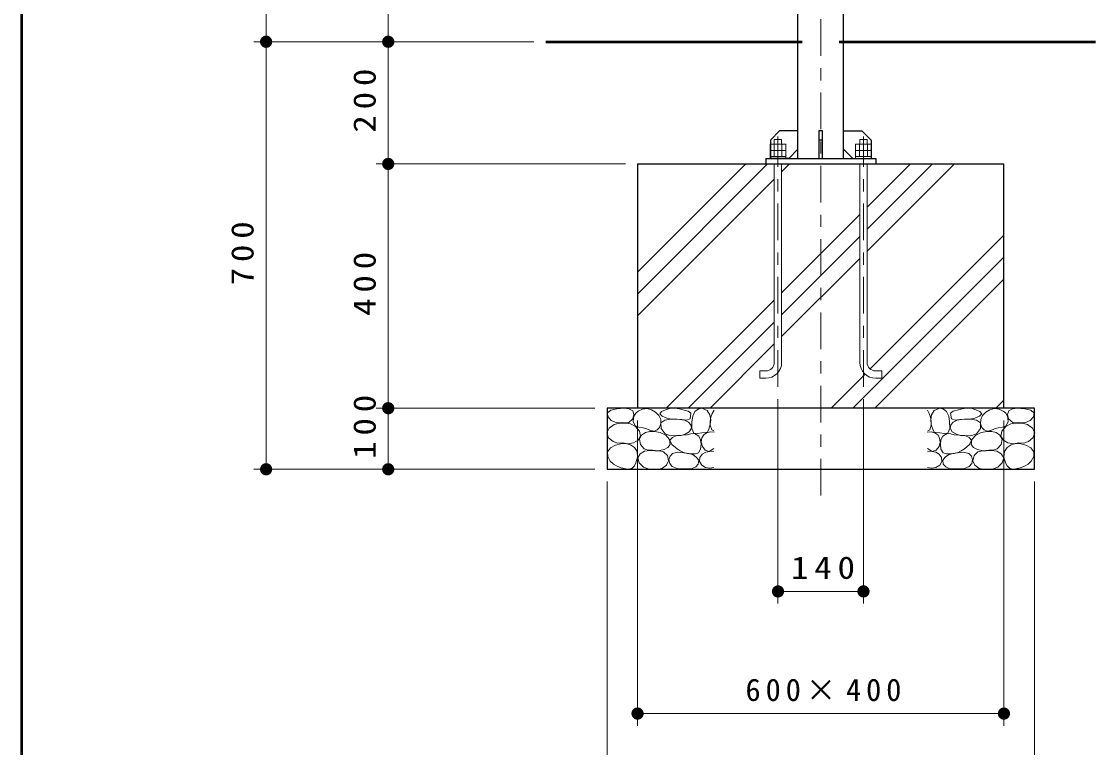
# Model space of a CAD drawing. Units: millimetres on the paper, scale 1:20. Extents: x -385 to 0, y 0 to 267.
# Drawn here: x -385 to -297.1, y 61.8 to 121.3 of the extents above; entities that cross this region are included whole.
import ezdxf

# ---------------------------------------------------------------- set-up
doc = ezdxf.new("R2010")
doc.units = ezdxf.units.MM
doc.linetypes.add('USER2', pattern=[6, 3, -1, 1, -1])
doc.layers.add('1_20', color=7, linetype='Continuous', lineweight=13)
doc.layers.add('LY_3', color=7, linetype='Continuous', lineweight=13)
doc.styles.add('ＭＳ ゴシック', font='')
doc.styles.get('ＭＳ ゴシック').set_extended_font_data('MS Gothic')

# ---------------------------------------------------------------- blocks, each defined once
blk = doc.blocks.new('filled_dot')
at = {"color": 0, "linetype": 'Continuous', "lineweight": -2, "const_width": 1.25}
blk.add_lwpolyline([(-0.625, 0, 1), (0.625, 0, 1)], format="xyb", close=True, dxfattribs=at)

msp = doc.modelspace()

# ---------------------------------------------------------------- linework, layer by layer
at = {"layer": '1_20'}
for p, q in [((-364.969, 119.627), (-364.969, 154.127)), ((-354.969, 119.627), (-354.969, 147.127)), ((-343.054, 119.627), (-365.969, 119.627)), ((-343.054, 119.627), (-365.969, 119.627)), ((-364.969, 84.627), (-364.969, 119.627)), ((-343.054, 119.627), (-355.969, 119.627)), ((-351.233, 119.627), (-355.969, 119.627)), ((-354.969, 109.627), (-354.969, 119.627)), ((-323.704, 111.237), (-323.704, 110.577)), ((-322.404, 111.237), (-323.704, 111.237)), ((-323.379, 111.237), (-323.379, 110.237)), ((-323.354, 111.627), (-322.754, 111.627)), ((-323.354, 111.237), (-323.354, 111.627)), ((-322.754, 111.237), (-322.754, 111.627)), ((-322.729, 111.237), (-322.729, 110.237)), ((-322.404, 111.237), (-322.404, 110.577)), ((-316.704, 111.237), (-316.704, 110.577)), ((-316.704, 111.237), (-315.404, 111.237)), ((-316.379, 111.237), (-316.379, 110.237)), ((-316.354, 111.237), (-316.354, 111.627)), ((-315.754, 111.627), (-316.354, 111.627)), ((-315.754, 111.237), (-315.754, 111.627)), ((-315.729, 111.237), (-315.729, 110.237)), ((-315.404, 111.237), (-315.404, 110.577)), ((-322.404, 110.737), (-323.704, 110.737)), ((-323.704, 110.737), (-323.704, 110.077)), ((-322.404, 110.237), (-323.704, 110.237)), ((-322.404, 110.737), (-322.404, 110.077)), ((-316.704, 110.737), (-316.704, 110.077)), ((-316.704, 110.737), (-315.404, 110.737)), ((-316.704, 110.237), (-315.404, 110.237)), ((-315.404, 110.737), (-315.404, 110.077)), ((-335.554, 109.627), (-355.969, 109.627)), ((-335.554, 109.627), (-355.969, 109.627)), ((-354.969, 89.627), (-354.969, 109.627)), ((-334.554, 98.973), (-323.9, 109.627)), ((-334.554, 100.769), (-325.696, 109.627)), ((-323.354, 93.377), (-323.354, 109.627)), ((-322.754, 108.977), (-322.104, 109.627)), ((-322.754, 93.377), (-322.754, 109.627)), ((-316.354, 93.377), (-316.354, 109.627)), ((-315.754, 102.486), (-308.613, 109.627)), ((-315.754, 104.282), (-310.409, 109.627)), ((-315.754, 106.078), (-312.205, 109.627)), ((-315.754, 93.377), (-315.754, 109.627)), ((-334.554, 97.177), (-323.354, 108.377)), ((-322.754, 99.078), (-316.354, 105.478)), ((-315.501, 92.839), (-304.554, 103.786)), ((-322.754, 97.282), (-316.354, 103.682)), ((-322.754, 95.486), (-316.354, 101.886)), ((-316.917, 89.627), (-304.554, 101.99)), ((-315.121, 89.627), (-304.554, 100.194)), ((-332.205, 89.627), (-323.354, 98.478)), ((-330.409, 89.627), (-323.354, 96.682)), ((-328.613, 89.627), (-323.354, 94.886)), ((-324.554, 92.677), (-324.554, 92.077)), ((-324.054, 92.677), (-324.554, 92.677)), ((-318.713, 89.627), (-315.927, 92.413)), ((-315.054, 92.677), (-314.554, 92.677)), ((-314.554, 92.677), (-314.554, 92.077)), ((-324.054, 92.077), (-324.554, 92.077)), ((-315.054, 92.077), (-314.554, 92.077)), ((-323.054, 90.377), (-323.054, 73.627)), ((-316.054, 90.377), (-316.054, 73.627)), ((-305.222, 89.627), (-304.554, 90.295)), ((-338.054, 89.627), (-355.969, 89.627)), ((-354.969, 84.627), (-354.969, 89.627)), ((-337.054, 89.627), (-337.054, 84.627)), ((-337.054, 89.627), (-328.304, 89.627)), ((-302.054, 89.627), (-310.804, 89.627)), ((-302.054, 89.627), (-302.054, 84.627)), ((-334.554, 88.627), (-334.554, 63.627)), ((-304.554, 88.627), (-304.554, 63.627)), ((-353.738, 84.627), (-365.969, 84.627)), ((-338.054, 84.627), (-355.969, 84.627)), ((-337.054, 84.627), (-328.304, 84.627)), ((-302.054, 84.627), (-310.804, 84.627)), ((-337.054, 83.627), (-337.054, 53.627)), ((-302.054, 83.627), (-302.054, 53.627)), ((-316.054, 74.627), (-323.054, 74.627)), ((-304.554, 64.627), (-334.554, 64.627))]:
    msp.add_line(p, q, dxfattribs=at)
at = {"layer": '1_20', "linetype": 'USER2'}
for p, q in [((-319.554, 151.469), (-319.554, 82.304)), ((-323.054, 91.377), (-323.054, 111.877)), ((-316.054, 91.377), (-316.054, 111.877))]:
    msp.add_line(p, q, dxfattribs=at)
at = {"layer": '1_20', "color": 5, "lineweight": 25}
for p, q in [((-321.429, 119.627), (-321.429, 132.877)), ((-317.679, 119.627), (-317.679, 132.877)), ((-321.429, 110.077), (-321.429, 119.627)), ((-317.679, 110.077), (-317.679, 119.627)), ((-324.054, 110.077), (-315.054, 110.077)), ((-324.054, 110.077), (-324.054, 109.627)), ((-315.054, 110.077), (-315.054, 109.627)), ((-324.054, 109.627), (-315.054, 109.627))]:
    msp.add_line(p, q, dxfattribs=at)
at = {"layer": '1_20', "lineweight": 50}
for p, q in [((-342.054, 119.627), (-321.066, 119.627)), ((-318.041, 119.627), (-297.054, 119.627))]:
    msp.add_line(p, q, dxfattribs=at)
at = {"layer": '1_20', "lineweight": 25}
for p, q in [((-323.679, 111.577), (-322.929, 112.327)), ((-321.429, 112.327), (-322.929, 112.327)), ((-321.429, 110.827), (-321.429, 112.327)), ((-319.404, 112.327), (-319.704, 112.327)), ((-319.704, 112.327), (-319.704, 110.077)), ((-319.404, 110.077), (-319.404, 112.327)), ((-317.679, 110.827), (-317.679, 112.327)), ((-317.679, 112.327), (-316.179, 112.327)), ((-315.429, 111.577), (-316.179, 112.327)), ((-323.679, 111.577), (-323.679, 110.077)), ((-321.429, 110.827), (-322.179, 110.077)), ((-319.404, 111.577), (-319.704, 111.577)), ((-317.679, 110.827), (-316.929, 110.077)), ((-315.429, 111.577), (-315.429, 110.077)), ((-322.179, 110.077), (-323.679, 110.077)), ((-319.704, 110.077), (-319.404, 110.077)), ((-316.929, 110.077), (-315.429, 110.077)), ((-334.554, 109.627), (-304.554, 109.627)), ((-334.554, 109.627), (-334.554, 89.627)), ((-304.554, 89.627), (-304.554, 109.627)), ((-304.572, 92.127), (-304.554, 92.145)), ((-304.572, 92.127), (-304.554, 92.145)), ((-302.054, 89.627), (-337.054, 89.627)), ((-337.054, 89.627), (-337.054, 84.627)), ((-302.054, 84.627), (-302.054, 89.627)), ((-337.054, 84.627), (-302.054, 84.627))]:
    msp.add_line(p, q, dxfattribs=at)
at = {"layer": '1_20'}
for points in [[(-335.787, 88.452), (-336.256, 88.44), (-336.704, 88.625), (-336.965, 88.914), (-337.038, 89.22), (-336.744, 89.467), (-336.258, 89.579), (-335.95, 89.611), (-335.651, 89.617), (-335.255, 89.583), (-334.945, 89.418), (-334.851, 89.109), (-334.932, 88.762), (-335.304, 88.44)], [(-333.495, 87.795), (-333.782, 87.933), (-334.09, 88.031), (-334.447, 88.073), (-334.746, 88.179), (-334.903, 88.533), (-334.845, 88.972), (-334.703, 89.213), (-334.499, 89.394), (-334.154, 89.551), (-333.78, 89.592), (-333.409, 89.498), (-333.074, 89.294), (-332.812, 89.027), (-332.653, 88.7), (-332.636, 88.369), (-332.752, 88.055), (-332.935, 87.861), (-333.173, 87.758)], [(-331.651, 88.734), (-331.901, 88.754), (-332.167, 88.818), (-332.547, 88.968), (-332.738, 89.166), (-332.582, 89.347), (-332.264, 89.501), (-331.86, 89.622), (-331.497, 89.64), (-331.13, 89.573), (-330.73, 89.473), (-330.406, 89.388), (-330.186, 89.208), (-330.256, 88.748), (-330.559, 88.657), (-330.939, 88.706), (-331.303, 88.724)], [(-328.837, 87.671), (-329.295, 87.622), (-329.654, 87.565), (-329.952, 87.597), (-330.118, 87.964), (-330.1, 88.514), (-330.035, 88.976), (-329.853, 89.344), (-329.603, 89.538), (-329.295, 89.617), (-328.849, 89.431), (-328.633, 89.087), (-328.564, 88.675), (-328.608, 88.288), (-328.725, 87.919)], [(-310.271, 87.671), (-309.813, 87.622), (-309.454, 87.565), (-309.156, 87.597), (-308.99, 87.964), (-309.007, 88.514), (-309.073, 88.976), (-309.255, 89.344), (-309.505, 89.538), (-309.813, 89.617), (-310.259, 89.431), (-310.475, 89.087), (-310.544, 88.675), (-310.5, 88.288), (-310.383, 87.919)], [(-307.457, 88.734), (-307.207, 88.754), (-306.941, 88.818), (-306.56, 88.968), (-306.369, 89.166), (-306.526, 89.347), (-306.844, 89.501), (-307.248, 89.622), (-307.611, 89.64), (-307.977, 89.573), (-308.378, 89.473), (-308.701, 89.388), (-308.922, 89.208), (-308.852, 88.748), (-308.549, 88.657), (-308.168, 88.706), (-307.804, 88.724)], [(-305.613, 87.795), (-305.326, 87.933), (-305.018, 88.031), (-304.661, 88.073), (-304.361, 88.179), (-304.205, 88.533), (-304.262, 88.972), (-304.404, 89.213), (-304.609, 89.394), (-304.953, 89.551), (-305.328, 89.592), (-305.699, 89.498), (-306.034, 89.294), (-306.296, 89.027), (-306.455, 88.7), (-306.472, 88.369), (-306.356, 88.055), (-306.173, 87.861), (-305.935, 87.758)], [(-303.321, 88.452), (-302.852, 88.44), (-302.404, 88.625), (-302.143, 88.914), (-302.069, 89.22), (-302.364, 89.467), (-302.85, 89.579), (-303.157, 89.611), (-303.457, 89.617), (-303.853, 89.583), (-304.163, 89.418), (-304.257, 89.109), (-304.176, 88.762), (-303.804, 88.44)], [(-335.787, 86.779), (-336.175, 86.773), (-336.555, 86.891), (-336.925, 87.202), (-337.076, 87.609), (-336.884, 88.005), (-336.481, 88.291), (-336.037, 88.412), (-335.589, 88.415), (-335.132, 88.34), (-334.709, 88.13), (-334.384, 87.755), (-334.3, 87.325), (-334.513, 87.013), (-334.883, 86.804), (-335.341, 86.719)], [(-331.358, 87.395), (-331.846, 87.355), (-332.306, 87.52), (-332.632, 87.969), (-332.641, 88.441), (-332.314, 88.654), (-331.846, 88.72), (-331.452, 88.719), (-331.079, 88.692), (-330.722, 88.645), (-330.395, 88.497), (-330.202, 88.259), (-330.144, 87.981), (-330.324, 87.691), (-330.66, 87.493), (-331.01, 87.397)], [(-307.75, 87.395), (-307.262, 87.355), (-306.802, 87.52), (-306.476, 87.969), (-306.467, 88.441), (-306.794, 88.654), (-307.262, 88.72), (-307.655, 88.719), (-308.029, 88.692), (-308.386, 88.645), (-308.712, 88.497), (-308.906, 88.259), (-308.963, 87.981), (-308.784, 87.691), (-308.447, 87.493), (-308.097, 87.397)], [(-303.321, 86.779), (-302.933, 86.773), (-302.553, 86.891), (-302.183, 87.202), (-302.032, 87.609), (-302.224, 88.005), (-302.627, 88.291), (-303.07, 88.412), (-303.519, 88.415), (-303.975, 88.34), (-304.399, 88.13), (-304.723, 87.755), (-304.807, 87.325), (-304.595, 87.013), (-304.225, 86.804), (-303.767, 86.719)], [(-333.322, 86.185), (-333.672, 86.189), (-334.003, 86.309), (-334.318, 86.652), (-334.399, 87.089), (-334.228, 87.414), (-333.916, 87.634), (-333.551, 87.717), (-333.173, 87.709), (-332.689, 87.639), (-332.244, 87.424), (-331.937, 87.059), (-331.872, 86.655), (-332.065, 86.413), (-332.38, 86.247), (-332.857, 86.143)], [(-330.8, 86), (-331.058, 86.134), (-331.316, 86.307), (-331.738, 86.652), (-331.902, 87.018), (-331.696, 87.24), (-331.344, 87.381), (-330.906, 87.424), (-330.493, 87.451), (-330.193, 87.527), (-329.893, 87.548), (-329.544, 87.339), (-329.389, 87.035), (-329.349, 86.67), (-329.395, 86.275), (-329.572, 85.986), (-329.828, 85.904), (-330.13, 85.903), (-330.474, 85.931)], [(-308.308, 86), (-308.05, 86.134), (-307.792, 86.307), (-307.369, 86.652), (-307.206, 87.018), (-307.412, 87.24), (-307.764, 87.381), (-308.201, 87.424), (-308.615, 87.451), (-308.915, 87.527), (-309.215, 87.548), (-309.563, 87.339), (-309.719, 87.035), (-309.758, 86.67), (-309.713, 86.275), (-309.535, 85.986), (-309.28, 85.904), (-308.977, 85.903), (-308.633, 85.931)], [(-305.786, 86.185), (-305.436, 86.189), (-305.105, 86.309), (-304.79, 86.652), (-304.708, 87.089), (-304.88, 87.414), (-305.191, 87.634), (-305.557, 87.717), (-305.935, 87.709), (-306.419, 87.639), (-306.864, 87.424), (-307.17, 87.059), (-307.236, 86.655), (-307.043, 86.413), (-306.728, 86.247), (-306.251, 86.143)], [(-335.527, 84.661), (-335.887, 84.747), (-336.233, 84.884), (-336.533, 85.049), (-336.791, 85.28), (-336.998, 85.662), (-337.014, 86.061), (-336.765, 86.379), (-336.357, 86.594), (-335.939, 86.715), (-335.53, 86.735), (-335.143, 86.631), (-334.815, 86.399), (-334.598, 86.073), (-334.555, 85.624), (-334.684, 85.156), (-334.815, 84.897), (-335.007, 84.71), (-335.258, 84.641)], [(-303.581, 84.661), (-303.221, 84.747), (-302.875, 84.884), (-302.575, 85.049), (-302.317, 85.28), (-302.11, 85.662), (-302.094, 86.061), (-302.343, 86.379), (-302.751, 86.594), (-303.169, 86.715), (-303.578, 86.735), (-303.965, 86.631), (-304.293, 86.399), (-304.51, 86.073), (-304.553, 85.624), (-304.423, 85.156), (-304.293, 84.897), (-304.101, 84.71), (-303.85, 84.641)], [(-333.284, 84.648), (-333.682, 84.663), (-334.065, 84.809), (-334.421, 85.147), (-334.536, 85.565), (-334.337, 85.886), (-333.978, 86.098), (-333.547, 86.162), (-333.111, 86.147), (-332.759, 86.141), (-332.43, 86.06), (-332.115, 85.753), (-332.008, 85.329), (-332.171, 84.964), (-332.504, 84.71), (-332.892, 84.613)], [(-329.544, 85.373), (-329.586, 85.038), (-329.787, 84.824), (-330.074, 84.703), (-330.469, 84.66), (-330.869, 84.675), (-331.322, 84.698), (-331.72, 84.843), (-331.919, 85.093), (-331.985, 85.414), (-331.895, 85.711), (-331.692, 85.93), (-331.254, 86.028), (-330.758, 85.972), (-330.362, 85.926), (-330.005, 85.819), (-329.749, 85.627)], [(-309.563, 85.373), (-309.521, 85.038), (-309.321, 84.824), (-309.033, 84.703), (-308.639, 84.66), (-308.238, 84.675), (-307.785, 84.698), (-307.387, 84.843), (-307.189, 85.093), (-307.122, 85.414), (-307.213, 85.711), (-307.415, 85.93), (-307.853, 86.028), (-308.35, 85.972), (-308.745, 85.926), (-309.103, 85.819), (-309.359, 85.627)], [(-305.823, 84.648), (-305.426, 84.663), (-305.043, 84.809), (-304.687, 85.147), (-304.572, 85.565), (-304.77, 85.886), (-305.13, 86.098), (-305.56, 86.162), (-305.997, 86.147), (-306.348, 86.141), (-306.678, 86.06), (-306.993, 85.753), (-307.099, 85.329), (-306.937, 84.964), (-306.604, 84.71), (-306.216, 84.613)]]:
    msp.add_lwpolyline(points, close=True, dxfattribs=at)
for points in [[(-328.291, 89.455), (-328.446, 89.18), (-328.552, 88.886), (-328.601, 88.569), (-328.601, 88.229), (-328.477, 87.845), (-328.316, 87.783)], [(-310.816, 89.455), (-310.662, 89.18), (-310.556, 88.886), (-310.507, 88.569), (-310.507, 88.229), (-310.63, 87.845), (-310.791, 87.783)], [(-328.304, 86.321), (-328.688, 86.086), (-329.005, 86.193), (-329.245, 86.482), (-329.343, 86.836), (-329.283, 87.188), (-329.129, 87.442), (-328.899, 87.622), (-328.594, 87.693), (-328.279, 87.659)], [(-310.804, 86.321), (-310.42, 86.086), (-310.103, 86.193), (-309.862, 86.482), (-309.765, 86.836), (-309.825, 87.188), (-309.979, 87.442), (-310.209, 87.622), (-310.514, 87.693), (-310.829, 87.659)], [(-328.304, 84.76), (-328.642, 84.72), (-328.985, 84.785), (-329.299, 84.969), (-329.481, 85.255), (-329.451, 85.59), (-329.258, 85.875), (-328.967, 86.023), (-328.638, 86.086), (-328.304, 86.123)], [(-310.804, 84.76), (-310.465, 84.72), (-310.122, 84.785), (-309.809, 84.969), (-309.627, 85.255), (-309.656, 85.59), (-309.85, 85.875), (-310.14, 86.023), (-310.469, 86.086), (-310.804, 86.123)]]:
    msp.add_lwpolyline(points, dxfattribs=at)
for centre, radius, start, end in [((-324.054, 93.377), 0.7, 270, 0), ((-324.054, 93.377), 1.3, 270, 0), ((-315.054, 93.377), 1.3, 180, 270), ((-315.054, 93.377), 0.7, 180, 270)]:
    msp.add_arc(centre, radius, start, end, dxfattribs=at)
at = {"layer": 'LY_3', "lineweight": 50}
msp.add_line((-385, 267), (-385, 0), dxfattribs=at)

# ---------------------------------------------------------------- block references
at = {"layer": '1_20', "xscale": 0.4, "yscale": 0.4}
for p, rotation in [((-364.969, 119.627), 270), ((-364.969, 119.627), 90), ((-354.969, 119.627), 90), ((-354.969, 119.627), 270), ((-354.969, 109.627), 90), ((-354.969, 109.627), 270), ((-354.969, 89.627), 270), ((-354.969, 89.627), 90), ((-364.969, 84.627), 90), ((-354.969, 84.627), 90), ((-316.054, 74.627), 180), ((-304.554, 64.627), 180)]:
    msp.add_blockref('filled_dot', p, dxfattribs=dict(at, rotation=rotation))
for p in [(-323.054, 74.627), (-334.554, 64.627)]:
    msp.add_blockref('filled_dot', p, dxfattribs=at)

# ---------------------------------------------------------------- texts
at = {"layer": '1_20', "char_height": 1.833, "attachment_point": 8, "rotation": 90, "style": 'ＭＳ ゴシック'}
for s, insert in [('\\T1.33;\\W1.15;200', (-355.969, 115.043)), ('\\T1.33;\\W1.15;700', (-365.969, 102.543)), ('\\T1.33;\\W1.15;400', (-355.969, 100.043)), ('\\T1.33;\\W1.15;100', (-355.969, 88.34))]:
    msp.add_mtext(s, dxfattribs=dict(at, insert=insert))
at = {"layer": '1_20', "char_height": 1.833, "attachment_point": 8, "style": 'ＭＳ ゴシック'}
for s, insert in [('\\T1.33;\\W1.15;140', (-319.133, 75.627)), ('\\T1.32;600×400', (-319.134, 65.627))]:
    msp.add_mtext(s, dxfattribs=dict(at, insert=insert))

doc.saveas('drawing.dxf')
